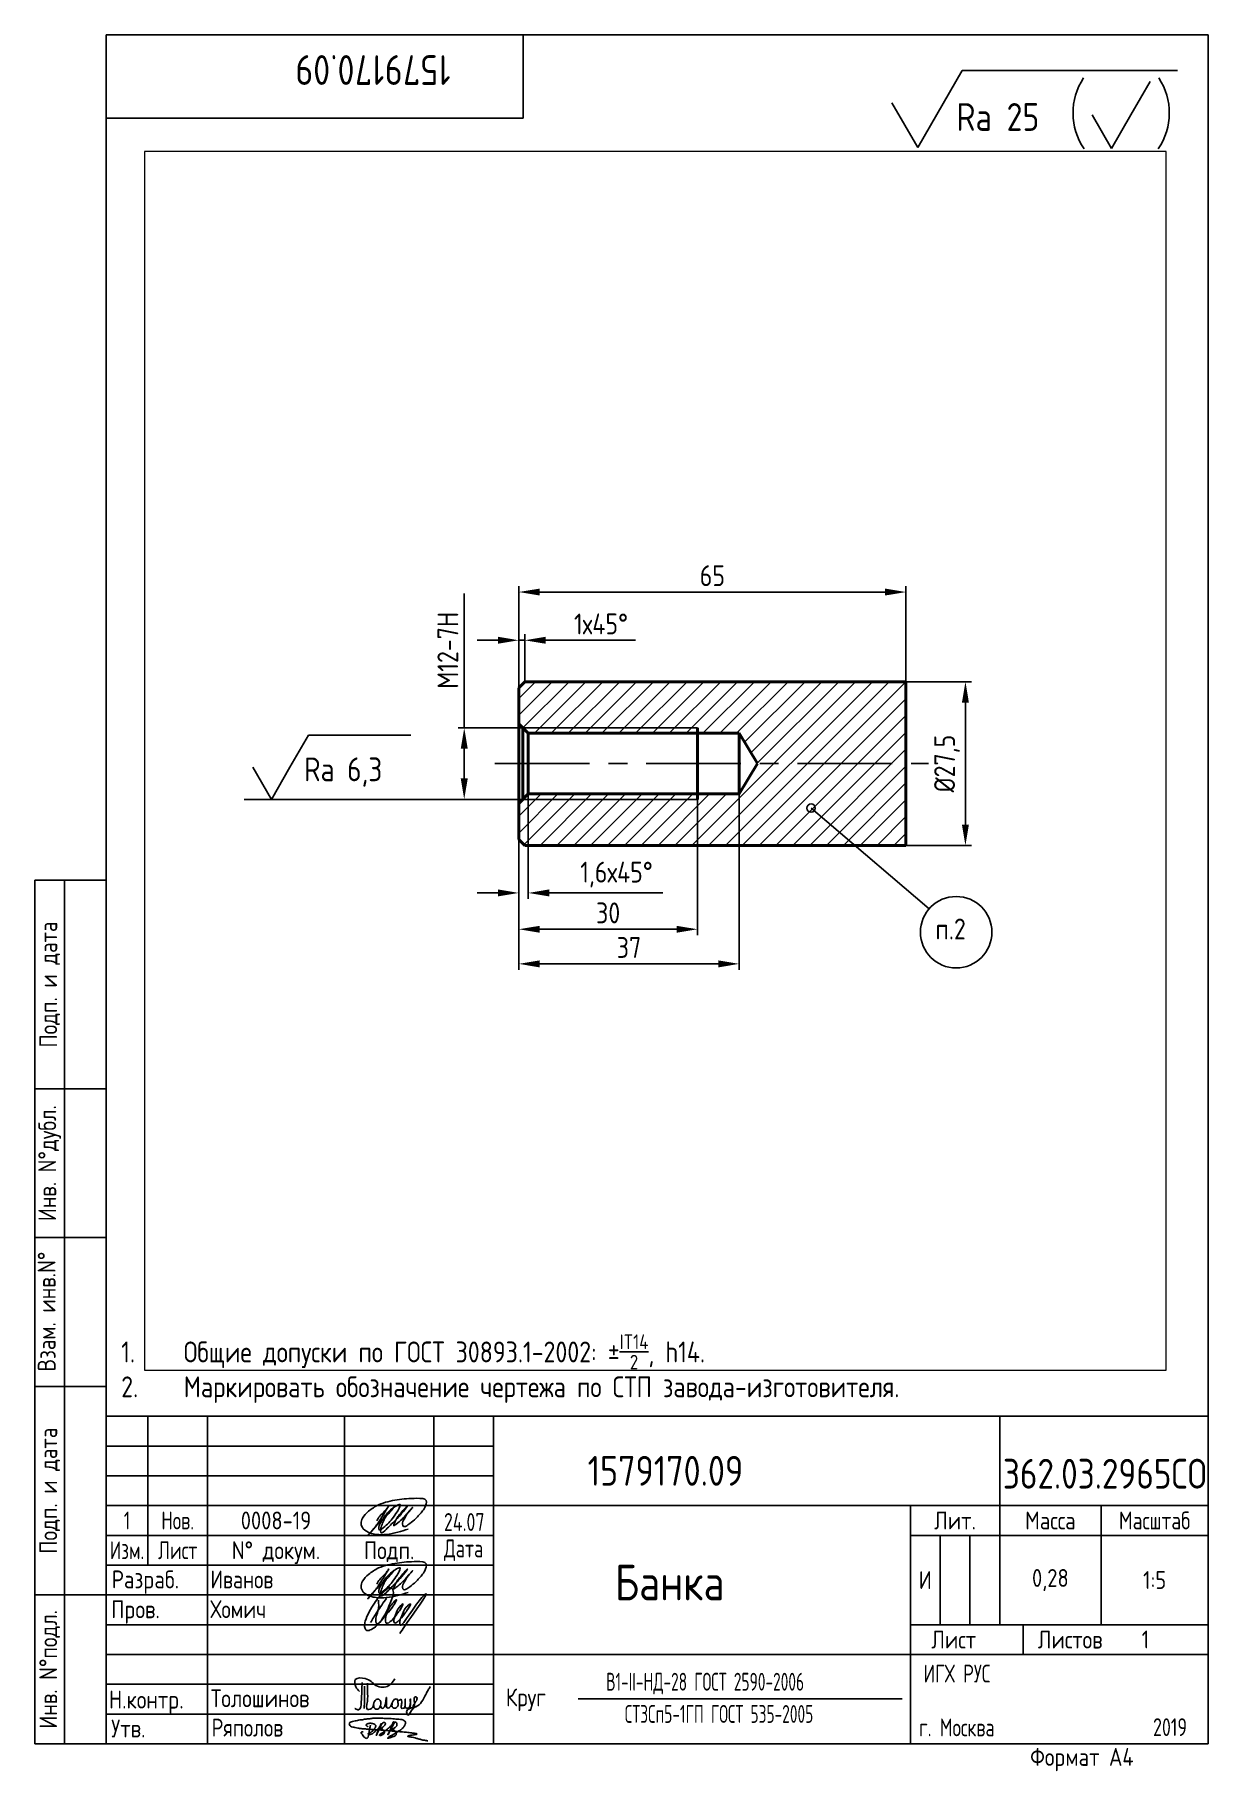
# Paper-space layout 'Лист1' of a CAD drawing. Header units: millimetres. Extents: x 7 to 204, y -1 to 291.
# The model-space entities are those that its viewports show. They can reach past a viewport. Long polylines and large blocks are cut down to what shows.
import ezdxf
from ezdxf.enums import TextEntityAlignment as Align

# ---------------------------------------------------------------- set-up
doc = ezdxf.new("R2010")
doc.units = ezdxf.units.MM
doc.linetypes.add('CENTER', pattern=[50.8, 31.75, -6.35, 6.35, -6.35])
for name, color, linetype in [('12_SURFACE_FINISH', 7, 'Continuous'), ('Bord', 1, 'Continuous'), ('Cen', 5, 'CENTER'), ('Cont', 6, 'Continuous'), ('Dim', 7, 'Continuous'), ('Text', 3, 'Continuous'), ('Textb', 6, 'Continuous'), ('Подписи', 10, 'Continuous')]:
    doc.layers.add(name, color=color, linetype=linetype)
for name, color, linetype, lineweight in [('AM_5', 3, 'Continuous', 25), ('Con', 6, 'Continuous', 40), ('Основные', 5, 'Continuous', 40)]:
    doc.layers.add(name, color=color, linetype=linetype, lineweight=lineweight)
doc.layers.add('AM_VIEWS', color=1, linetype='Continuous', lineweight=25, plot=False)
doc.styles.add('Style1', font='romans.shx', dxfattribs={"width": 0.8})
doc.dimstyles.new('DIMSTYLE_1$0', dxfattribs={"dimtxt": 3.5, "dimasz": 3.5, "dimexe": 1, "dimexo": 0, "dimgap": 1, "dimtad": 1, "dimdec": 1, "dimlfac": 5, "dimtxsty": 'Style1', "dimcen": 0.09, "dimadec": 1, "dimazin": 2, "dimtp": 0.8, "dimtm": 0.8, "dimtfac": 1, "dimtdec": 1, "dimtofl": 0, "dimtmove": 0, "dimatfit": 3, "dimfxl": 1, "dimtolj": 1, "dimarcsym": 0})

# ---------------------------------------------------------------- blocks, each defined once
blk = doc.blocks.new('A$C63F45750')
at = {"layer": 'Text'}
for points, knots in [([(3.17, 2.37), (3.12, 2.38), (3.04, 2.41), (2.94, 2.5), (2.85, 2.57), (2.79, 2.69), (2.87, 2.77), (2.99, 2.84), (3.16, 2.89), (3.36, 2.93), (3.6, 2.95), (3.82, 2.92), (4.05, 2.87), (4.25, 2.78), (4.45, 2.63), (4.46, 2.42), (4.38, 2.26), (4.28, 2.1), (4.17, 1.94), (4.03, 1.78), (3.89, 1.62), (3.75, 1.52), (3.63, 1.43), (3.49, 1.36), (3.35, 1.3), (3.24, 1.25), (3.16, 1.21), (3.12, 1.15), (3.19, 1.1), (3.27, 1.09), (3.4, 1.07), (3.55, 1.07), (3.72, 1.12), (3.92, 1.19), (4.1, 1.34), (4.26, 1.51), (4.44, 1.65), (4.59, 1.81), (4.74, 1.93), (4.84, 2.04), (4.93, 2.14), (5.07, 2.29), (5.19, 2.53), (5.28, 2.68), (5.35, 2.96), (5.23, 2.66), (5.2, 2.44), (5.04, 2.09), (4.95, 1.81), (4.86, 1.57), (4.75, 1.31), (4.67, 1.12), (4.46, 0.78), (4.62, 1.17), (4.71, 1.45), (4.88, 1.74), (5.01, 2), (5.08, 2.19), (5.19, 2.4), (5.32, 2.58), (5.4, 2.75), (5.52, 2.89), (5.65, 3.04), (5.85, 3.1), (6.02, 3.03), (6.08, 2.87), (6.03, 2.7), (5.9, 2.51), (5.7, 2.37), (5.55, 2.23), (5.4, 2.17), (5.31, 2.12), (5.12, 2.09), (5.35, 2.07), (5.48, 2), (5.64, 1.93), (5.75, 1.8), (5.85, 1.67), (5.89, 1.54), (5.89, 1.37), (5.8, 1.2), (5.63, 1.06), (5.41, 0.94), (5.23, 0.86), (5.02, 0.92), (5.13, 1.1), (5.28, 1.16), (5.44, 1.27), (5.61, 1.36), (5.74, 1.46), (5.86, 1.53), (5.95, 1.61), (6.05, 1.69), (6.15, 1.77), (6.28, 1.87), (6.46, 2.02), (6.65, 2.19), (6.83, 2.37), (6.98, 2.49), (7.11, 2.61), (7.2, 2.74), (7.32, 2.84), (7.42, 2.97), (7.48, 3.08), (7.48, 3.27), (7.34, 3.08), (7.28, 2.94), (7.18, 2.69), (7.1, 2.46), (7, 2.22), (6.93, 1.98), (6.83, 1.78), (6.73, 1.55), (6.67, 1.34), (6.6, 1.14), (6.56, 1.03), (6.39, 0.99), (6.62, 1.33), (6.75, 1.54), (6.93, 1.87), (7.05, 2.08), (7.18, 2.32), (7.33, 2.6), (7.47, 2.89), (7.6, 3.07), (7.79, 3.18), (7.95, 3.01), (8, 2.81), (7.99, 2.62), (7.94, 2.46), (7.83, 2.33), (7.69, 2.22), (7.53, 2.11), (7.37, 2.03), (7.21, 1.99), (7.11, 1.97), (6.89, 1.98), (7.07, 1.94), (7.15, 1.9), (7.27, 1.88), (7.39, 1.84), (7.52, 1.81), (7.62, 1.72), (7.7, 1.62), (7.78, 1.51), (7.83, 1.39), (7.87, 1.26), (7.88, 1.13), (7.86, 0.99), (7.75, 0.88), (7.6, 0.77), (7.4, 0.73), (7.19, 0.66), (6.97, 0.55), (6.71, 0.48), (6.57, 0.44), (6.42, 0.42), (6.52, 0.58), (6.61, 0.64), (6.81, 0.78), (7.06, 0.89), (7.33, 1.04), (7.55, 1.16), (7.7, 1.24), (7.84, 1.32), (7.99, 1.43), (8.21, 1.58), (8.48, 1.76), (8.74, 1.95), (8.97, 2.12), (9.1, 2.29), (9.23, 2.44), (9.3, 2.6), (9.37, 2.74), (9.42, 2.92), (9.45, 3.13), (9.21, 3.48), (8.67, 3.59), (8.09, 3.63), (7.57, 3.66), (7.06, 3.74), (6.57, 3.75), (6.09, 3.74), (5.67, 3.78), (5.28, 3.78), (4.96, 3.81), (4.65, 3.83), (4.31, 3.82), (3.97, 3.79), (3.61, 3.74), (3.22, 3.67), (2.86, 3.66), (2.53, 3.61), (2.18, 3.52), (1.78, 3.54), (1.38, 3.37), (0.96, 3.35), (0.58, 3.24), (0.25, 3.19), (0.03, 3.06), (-0.03, 2.83), (0.02, 2.6), (0.26, 2.38), (0.59, 2.33), (1, 2.2), (1.48, 2.15), (1.93, 2.05), (2.35, 2.02), (2.72, 2.01), (3.11, 1.94), (3.68, 1.94), (4.25, 1.83), (4.91, 1.87), (5.53, 1.76), (6.13, 1.72), (6.73, 1.71), (7.32, 1.62), (7.99, 1.55), (8.64, 1.54), (9.16, 1.46), (9.61, 1.42), (10.03, 1.4), (10.41, 1.32), (10.73, 1.29), (11.01, 1.24), (11.18, 1.23), (11.42, 1.14), (11.18, 1.06), (11.01, 1.03), (10.71, 0.98), (10.37, 0.92), (10.1, 0.91), (9.65, 0.75), (10.22, 0.67), (10.54, 0.59), (11.08, 0.47), (11.61, 0.35), (12.17, 0.15), (12.64, 0.08), (12.98, 0.03), (13.11, 0.01), (13.18, 0)], [0, 0, 0, 0, 0.153866, 0.270441, 0.388867, 0.510533, 0.592156, 0.71333, 0.90842, 1.11344, 1.349254, 1.61246, 1.782219, 2.047249, 2.291879, 2.451528, 2.651081, 2.806158, 3.017979, 3.227348, 3.462381, 3.633009, 3.75766, 3.920516, 4.080796, 4.214529, 4.291786, 4.349969, 4.397594, 4.50822, 4.594826, 4.799244, 4.954392, 5.128468, 5.437537, 5.632649, 5.842485, 6.094987, 6.293219, 6.410959, 6.551192, 6.687808, 7.022147, 7.294342, 7.425356, 7.52079, 7.946481, 8.313051, 8.59833, 8.833695, 9.090496, 9.427695, 9.601191, 9.883219, 10.093306, 10.673943, 10.798776, 10.974628, 11.287247, 11.486184, 11.648652, 11.848902, 12.027194, 12.25348, 12.40059, 12.537783, 12.716293, 12.91523, 13.208551, 13.438489, 13.549668, 13.67779, 13.77127, 13.930001, 14.029091, 14.272112, 14.434836, 14.547084, 14.739051, 14.830983, 15.061241, 15.268922, 15.500489, 15.788979, 15.879568, 16.024283, 16.221854, 16.418714, 16.593102, 16.783247, 16.91018, 17.018213, 17.135263, 17.278205, 17.430482, 17.620087, 17.979626, 18.191789, 18.388716, 18.565718, 18.714854, 18.857929, 19.039974, 19.171375, 19.283034, 19.400085, 19.618058, 19.882245, 20.150781, 20.377854, 20.649532, 20.89723, 21.042543, 21.40016, 21.557817, 21.667145, 21.752781, 21.926256, 22.412297, 22.813145, 22.961412, 23.171289, 23.607257, 23.940428, 24.110007, 24.291214, 24.48084, 24.697609, 24.904078, 25.034245, 25.218018, 25.407651, 25.573473, 25.787447, 25.930292, 26.051316, 26.18846, 26.285312, 26.406799, 26.52425, 26.630463, 26.793722, 26.898606, 27.029313, 27.171012, 27.314101, 27.419918, 27.580557, 27.709367, 27.829268, 28.024364, 28.266961, 28.41242, 28.705761, 28.989137, 29.187748, 29.233768, 29.332802, 29.529535, 29.667094, 30.039923, 30.332117, 30.61061, 30.769982, 30.856778, 31.109923, 31.313488, 31.656425, 32.066331, 32.296628, 32.49714, 32.710276, 32.891468, 33.014834, 33.177747, 33.444503, 33.618009, 34.409008, 34.914636, 35.419802, 35.95397, 36.458179, 36.88069, 37.388403, 37.738353, 38.034261, 38.353468, 38.693154, 39.037638, 39.391136, 39.787481, 40.203773, 40.488977, 40.784975, 41.26625, 41.668005, 42.070065, 42.499388, 42.869834, 43.079573, 43.213439, 43.554591, 43.717296, 44.153724, 44.506336, 45.019111, 45.587859, 45.90191, 46.270392, 46.703958, 47.093115, 47.952647, 48.44014, 49.079253, 49.808223, 50.268654, 50.851051, 51.604831, 52.298429, 52.776925, 53.1907, 53.661988, 54.042386, 54.348524, 54.616841, 54.853814, 54.983777, 55.126096, 55.333328, 55.613101, 56.008732, 56.315809, 56.59982, 56.87931, 57.399251, 57.889617, 58.432507, 59.066698, 59.660314, 59.862668, 60.07277, 60.07277, 60.07277, 60.07277]), ([(2.31, 1.53), (2.26, 1.52), (2.17, 1.51), (2.06, 1.48), (1.93, 1.38), (2.07, 1.25), (2.14, 1.11), (2.26, 0.93), (2.39, 0.72), (2.57, 0.54), (2.71, 0.44), (2.86, 0.4), (3.02, 0.43), (3.14, 0.54), (3.21, 0.79), (3.25, 1.07), (3.31, 1.4), (3.35, 1.67), (3.38, 1.92), (3.47, 2.19), (3.5, 2.43), (3.54, 2.59), (3.56, 2.64)], [0, 0, 0, 0, 0.15847, 0.269731, 0.363591, 0.555514, 0.688037, 0.848606, 1.204359, 1.433632, 1.58673, 1.729549, 1.880686, 2.057874, 2.19169, 2.63505, 2.928153, 3.184121, 3.441863, 3.696117, 4.025873, 4.178055, 4.178055, 4.178055, 4.178055])]:
    blk.add_open_spline(points, degree=3, knots=knots, dxfattribs=at)
blk = doc.blocks.new('A$C4F4A4F5D')
at = {"layer": 'Основные', "lineweight": 25}
for points, knots in [([(0.76, 2.84), (0.53, 3.07), (0.02, 3.58), (-0.25, 5.26), (1.65, 5.12), (2.72, 4.57), (3.71, 3.46), (5.71, 3.44), (6.39, 4.52), (6.67, 4.97)], [0, 0, 0, 0, 0.995549, 2.196439, 3.853213, 4.970011, 6.02292, 8.170898, 9.705386, 9.705386, 9.705386, 9.705386]), ([(1.19, 4.34), (1.17, 3.4), (1.13, 2.06), (0.98, -0.44), (0.2, -0.16), (0.03, -0.03), (0, 0)], [0, 0, 0, 0, 3.274293, 4.654149, 5.171803, 5.30168, 5.30168, 5.30168, 5.30168]), ([(1.58, 3.74), (1.58, 3.25), (1.58, 2.32), (1.61, 1.07), (1.55, 0.31), (1.53, 0)], [0, 0, 0, 0, 1.453969, 2.804084, 3.740223, 3.740223, 3.740223, 3.740223]), ([(2.1, 4.21), (2.1, 3.72), (2.08, 2.67), (2.22, 1.45), (1.71, -0.56), (3.23, 0.14), (3.06, 1.09), (3.85, 1.74), (4.43, 1.17), (4.31, 0.54), (4.11, -0.15), (3.33, -0.21), (3.11, 0.28), (3.13, 0.53), (3.14, 0.66)], [0, 0, 0, 0, 1.402041, 3.063923, 4.415037, 5.298701, 6.374637, 7.087927, 7.603499, 8.330482, 8.911132, 9.613125, 9.996533, 10.366919, 10.366919, 10.366919, 10.366919]), ([(7.18, 1.27), (7.27, 1.3), (7.44, 1.37), (7.78, 1.56), (7.87, 1.06), (7.83, 0.71), (7.66, -0.05), (8.07, 0.01), (8.43, 0.12), (8.39, 0.68), (8.46, 1.9), (8.39, 0.94), (8.43, 0.6), (8.37, 0.05), (8.74, 0.07), (9.11, -0.03), (9.26, 0.49), (9.33, 0.95), (9.27, 1.34), (9.32, 1.77), (9.28, 0.91), (9.34, 0.6), (9.2, 0.14), (9.65, -0.01), (9.83, 0.61), (10.14, 1.03), (10.6, 1.72), (9.95, 2.11), (9.91, 1.23), (10.07, 0.69), (9.92, 0), (9.35, -0.37), (8.95, -1.56), (8.34, 0.07), (10.28, -0.02), (11.26, 1.1), (11.82, 2.15), (12.24, 3.04), (12.52, 3.46), (12.65, 3.65)], [0, 0, 0, 0, 0.305783, 0.619019, 0.796582, 1.5526, 2.082394, 2.34716, 2.5822, 3.136594, 4.040413, 4.363654, 5.267311, 5.441668, 5.78494, 6.114287, 6.466434, 7.104395, 7.620812, 7.679251, 8.272982, 8.692439, 9.1059, 9.338721, 9.784511, 10.568279, 11.297869, 11.566962, 12.285888, 12.851793, 13.545205, 14.102749, 15.055561, 15.671649, 17.422398, 18.699613, 20.16544, 20.963871, 21.66672, 21.66672, 21.66672, 21.66672]), ([(4.28, 0.44), (4.31, 0.37), (4.37, 0.25), (4.41, 0.06), (4.62, -0.05), (5, 0.18), (5.14, 0.84), (5.2, 1.3), (5.31, 2.06), (5.31, 1.17), (5.3, 0.78), (5.2, 0.26), (5.58, -0.01), (5.91, 0.16), (6.08, 0.5), (6.26, 0.9), (6.43, 1.31), (6.72, 1.59), (7.17, 1.58), (7.18, 1.05), (7.31, 0.57), (6.99, 0.02), (6.34, -0.02), (6.17, 0.51), (6.24, 0.79), (6.27, 0.92)], [0, 0, 0, 0, 0.247339, 0.413433, 0.559308, 0.874045, 1.558567, 2.392422, 2.645523, 3.22433, 3.719885, 4.231527, 4.573657, 4.879974, 5.190145, 5.704595, 6.19318, 6.529505, 6.863422, 7.269696, 7.83948, 8.395909, 8.926487, 9.378613, 9.791445, 9.791445, 9.791445, 9.791445])]:
    blk.add_open_spline(points, degree=3, knots=knots, dxfattribs=at)
blk = doc.blocks.new('SYM_68_BL11', base_point=(382.01, 276.36))
at = {"layer": '12_SURFACE_FINISH', "color": 2, "linetype": 'Continuous'}
for p, q in [((361.75, 271.02), (369.18, 283.91)), ((369.18, 283.91), (405.36, 283.91)), ((397.52, 276.47), (400.77, 282.09)), ((357.42, 278.52), (361.75, 271.02)), ((391.02, 276.47), (394.27, 270.84)), ((394.27, 270.84), (397.52, 276.47))]:
    blk.add_line(p, q, dxfattribs=at)
for centre, start, end in [((398.55, 276.79), 146.7128, 214.1116), ((393.23, 276.79), 325.8884, 33.2872)]:
    blk.add_arc(centre, 10.74, start, end, dxfattribs=at)
at = {"layer": '12_SURFACE_FINISH', "color": 2, "linetype": 'Continuous', "style": 'Style1', "width": 0.8}
blk.add_text('Ra 25', height=4.667, dxfattribs=at).set_placement((368.23, 273.79))
blk = doc.blocks.new('*D5')
at = {"layer": 'AM_5', "color": 0, "lineweight": -2, "transparency": 16777216}
for p, q in [((129.24, 126.93), (129.24, 149.49)), ((141.24, 126.93), (128.24, 126.93)), ((129.24, 118.43), (129.24, 123.43)), ((139.1, 114.93), (128.24, 114.93))]:
    blk.add_line(p, q, dxfattribs=at)
at = {"layer": 'AM_5', "color": 0, "transparency": 16777216}
for points in [[(128.66, 123.43), (129.83, 123.43), (129.24, 126.93)], [(128.66, 118.43), (129.83, 118.43), (129.24, 114.93)]]:
    blk.add_solid(points, dxfattribs=at)
at = {"layer": 'Defpoints', "color": 0, "transparency": 16777216}
for p in [(129.24, 126.93), (141.24, 126.93), (139.1, 114.93)]:
    blk.add_point(p, dxfattribs=at)
at = {"layer": 'AM_5', "color": 0, "transparency": 16777216, "insert": (126.49, 139.96), "char_height": 3.5, "attachment_point": 5, "rotation": 90, "style": 'Style1'}
blk.add_mtext('\\A1;М12-7Н', dxfattribs=at)
blk = doc.blocks.new('*D6')
at = {"layer": 'AM_5', "color": 0, "lineweight": -2, "transparency": 16777216}
for p, q in [((138.4, 114.23), (138.4, 92.11)), ((168.4, 115.83), (168.4, 92.11)), ((141.9, 93.11), (164.9, 93.11))]:
    blk.add_line(p, q, dxfattribs=at)
at = {"layer": 'AM_5', "color": 0, "transparency": 16777216}
for points in [[(141.9, 93.69), (141.9, 92.53), (138.4, 93.11)], [(164.9, 93.69), (164.9, 92.53), (168.4, 93.11)]]:
    blk.add_solid(points, dxfattribs=at)
at = {"layer": 'Defpoints', "color": 0, "transparency": 16777216}
for p in [(138.4, 114.23), (168.4, 115.83), (168.4, 93.11)]:
    blk.add_point(p, dxfattribs=at)
at = {"layer": 'AM_5', "color": 0, "transparency": 16777216, "insert": (153.4, 95.86), "char_height": 3.5, "attachment_point": 5, "style": 'Style1'}
blk.add_mtext('\\A1;30', dxfattribs=at)
blk = doc.blocks.new('*D7')
at = {"layer": 'AM_5', "color": 0, "lineweight": -2, "transparency": 16777216}
for p, q in [((138.4, 114.23), (138.4, 86.3)), ((175.4, 115.83), (175.4, 86.3)), ((141.9, 87.3), (171.9, 87.3))]:
    blk.add_line(p, q, dxfattribs=at)
at = {"layer": 'AM_5', "color": 0, "transparency": 16777216}
for points in [[(141.9, 87.88), (141.9, 86.71), (138.4, 87.3)], [(171.9, 87.88), (171.9, 86.71), (175.4, 87.3)]]:
    blk.add_solid(points, dxfattribs=at)
at = {"layer": 'Defpoints', "color": 0, "transparency": 16777216}
for p in [(138.4, 114.23), (175.4, 115.83), (175.4, 87.3)]:
    blk.add_point(p, dxfattribs=at)
at = {"layer": 'AM_5', "color": 0, "transparency": 16777216, "insert": (156.9, 90.05), "char_height": 3.5, "attachment_point": 5, "style": 'Style1'}
blk.add_mtext('\\A1;37', dxfattribs=at)
blk = doc.blocks.new('*D8')
at = {"layer": 'AM_5', "color": 0, "lineweight": -2, "transparency": 16777216}
for p, q in [((138.4, 108.18), (138.4, 150.74)), ((141.9, 149.74), (199.9, 149.74)), ((203.4, 108.18), (203.4, 150.74))]:
    blk.add_line(p, q, dxfattribs=at)
at = {"layer": 'AM_5', "color": 0, "transparency": 16777216}
for points in [[(141.9, 150.32), (141.9, 149.16), (138.4, 149.74)], [(199.9, 150.32), (199.9, 149.16), (203.4, 149.74)]]:
    blk.add_solid(points, dxfattribs=at)
at = {"layer": 'Defpoints', "color": 0, "transparency": 16777216}
for p in [(203.4, 149.74), (138.4, 108.18), (203.4, 108.18)]:
    blk.add_point(p, dxfattribs=at)
at = {"layer": 'AM_5', "color": 0, "transparency": 16777216, "insert": (170.9, 152.49), "char_height": 3.5, "attachment_point": 5, "style": 'Style1'}
blk.add_mtext('\\A1;65', dxfattribs=at)
blk = doc.blocks.new('*D9')
at = {"layer": 'AM_5', "color": 0, "lineweight": -2, "transparency": 16777216}
for p, q in [((201.38, 134.68), (214.38, 134.68)), ((213.38, 110.68), (213.38, 131.18)), ((201.38, 107.18), (214.38, 107.18))]:
    blk.add_line(p, q, dxfattribs=at)
at = {"layer": 'AM_5', "color": 0, "transparency": 16777216}
for points in [[(212.79, 131.18), (213.96, 131.18), (213.38, 134.68)], [(212.79, 110.68), (213.96, 110.68), (213.38, 107.18)]]:
    blk.add_solid(points, dxfattribs=at)
at = {"layer": 'Defpoints', "color": 0, "transparency": 16777216}
for p in [(201.38, 134.68), (213.38, 134.68), (201.38, 107.18)]:
    blk.add_point(p, dxfattribs=at)
at = {"layer": 'AM_5', "color": 0, "transparency": 16777216, "insert": (210.29, 120.93), "char_height": 3.5, "attachment_point": 5, "rotation": 90, "style": 'Style1'}
blk.add_mtext('\\A1;%%C27,5', dxfattribs=at)
blk = doc.blocks.new('*D10')
at = {"layer": 'AM_5', "color": 0, "lineweight": -2, "transparency": 16777216}
for p, q in [((134.9, 141.64), (131.4, 141.64)), ((138.4, 126.5), (138.4, 142.64)), ((138.4, 141.64), (139.4, 141.64)), ((139.4, 134.68), (139.4, 142.64)), ((142.9, 141.64), (158, 141.64))]:
    blk.add_line(p, q, dxfattribs=at)
at = {"layer": 'AM_5', "color": 0, "transparency": 16777216}
for points in [[(134.9, 142.23), (134.9, 141.06), (138.4, 141.64)], [(142.9, 142.23), (142.9, 141.06), (139.4, 141.64)]]:
    blk.add_solid(points, dxfattribs=at)
at = {"layer": 'Defpoints', "color": 0, "transparency": 16777216}
for p in [(139.4, 141.64), (139.4, 134.68), (138.4, 126.5)]:
    blk.add_point(p, dxfattribs=at)
at = {"layer": 'AM_5', "color": 0, "transparency": 16777216, "insert": (152.2, 144.39), "char_height": 3.5, "attachment_point": 5, "style": 'Style1'}
blk.add_mtext('\\A1;1х45%%D', dxfattribs=at)
blk = doc.blocks.new('*D11')
at = {"layer": 'AM_5', "color": 0, "lineweight": -2, "transparency": 16777216}
for p, q in [((138.4, 114.23), (138.4, 98.21)), ((140, 115.83), (140, 98.21)), ((134.9, 99.21), (131.4, 99.21)), ((143.5, 99.21), (162.6, 99.21))]:
    blk.add_line(p, q, dxfattribs=at)
at = {"layer": 'AM_5', "color": 0, "transparency": 16777216}
for points in [[(134.9, 99.8), (134.9, 98.63), (138.4, 99.21)], [(143.5, 99.8), (143.5, 98.63), (140, 99.21)]]:
    blk.add_solid(points, dxfattribs=at)
at = {"layer": 'Defpoints', "color": 0, "transparency": 16777216}
for p in [(138.4, 114.23), (140, 115.83), (140, 99.21)]:
    blk.add_point(p, dxfattribs=at)
at = {"layer": 'AM_5', "color": 0, "transparency": 16777216, "insert": (154.8, 102.3), "char_height": 3.5, "attachment_point": 5, "style": 'Style1'}
blk.add_mtext('\\A1;1,6х45%%D', dxfattribs=at)
blk = doc.blocks.new('_DOTBLANK')
at = {"color": 0, "linetype": 'ByBlock'}
blk.add_line((-1, 0), (0, 0), dxfattribs=at)
blk.add_circle((0, 0), 0.2, dxfattribs=at)

msp = doc.modelspace()

# ---------------------------------------------------------------- linework, layer by layer
at = {"color": 7, "linetype": 'Continuous'}
msp.add_circle((211.82264, 92.61535), 6, dxfattribs=at)
at = {"layer": '12_SURFACE_FINISH', "color": 2, "linetype": 'Continuous'}
for p, q in [((99.9732, 120.30683), (103.0899, 125.7051)), ((113.0899, 125.7051), (103.0899, 125.7051)), ((113.0899, 125.7051), (120.25421, 125.7051)), ((93.76176, 120.30683), (96.86748, 114.92756)), ((96.86748, 114.92756), (99.9732, 120.30683))]:
    msp.add_line(p, q, dxfattribs=at)
at = {"layer": 'Bord', "linetype": 'Continuous'}
for p, q in [((138.39746, 131.8802), (141.19482, 134.67756)), ((138.39746, 129.05177), (144.02325, 134.67756)), ((139.09957, 126.92545), (146.85168, 134.67756)), ((141.03011, 126.02756), (149.68011, 134.67756)), ((143.85853, 126.02756), (152.50853, 134.67756)), ((146.68696, 126.02756), (155.33696, 134.67756)), ((149.51539, 126.02756), (158.16539, 134.67756)), ((152.34381, 126.02756), (160.99381, 134.67756)), ((155.17224, 126.02756), (163.82224, 134.67756)), ((158.00067, 126.02756), (166.65067, 134.67756)), ((160.8291, 126.02756), (169.4791, 134.67756)), ((163.65752, 126.02756), (172.30752, 134.67756)), ((166.48595, 126.02756), (175.13595, 134.67756)), ((167.43494, 107.17756), (194.93494, 134.67756)), ((169.31438, 126.02756), (177.96438, 134.67756)), ((170.26337, 107.17756), (197.76337, 134.67756)), ((172.1428, 126.02756), (180.7928, 134.67756)), ((173.09179, 107.17756), (200.59179, 134.67756)), ((174.97123, 126.02756), (183.62123, 134.67756)), ((175.92022, 107.17756), (203.39746, 134.6548)), ((176.29909, 124.527), (186.44966, 134.67756)), ((177.3607, 122.76018), (189.27809, 134.67756)), ((178.42231, 120.99336), (192.10651, 134.67756)), ((178.74865, 107.17756), (203.39746, 131.82637)), ((181.57707, 107.17756), (203.39746, 128.99795)), ((168.39746, 126.92756), (139.09746, 126.92756)), ((184.4055, 107.17756), (203.39746, 126.16952)), ((187.23393, 107.17756), (203.39746, 123.34109)), ((190.06236, 107.17756), (203.39746, 120.51267)), ((192.89078, 107.17756), (203.39746, 117.68424)), ((138.39746, 112.08121), (142.14381, 115.82756)), ((138.39746, 109.25278), (144.97224, 115.82756)), ((168.39746, 114.92756), (139.09746, 114.92756)), ((139.27406, 107.30096), (147.80067, 115.82756)), ((141.9791, 107.17756), (150.6291, 115.82756)), ((144.80752, 107.17756), (153.45752, 115.82756)), ((147.63595, 107.17756), (156.28595, 115.82756)), ((150.46438, 107.17756), (159.11438, 115.82756)), ((153.2928, 107.17756), (161.9428, 115.82756)), ((156.12123, 107.17756), (164.77123, 115.82756)), ((158.94966, 107.17756), (167.59966, 115.82756)), ((161.77809, 107.17756), (170.42809, 115.82756)), ((164.60651, 107.17756), (173.25651, 115.82756)), ((195.71921, 107.17756), (203.39746, 114.85581)), ((198.54764, 107.17756), (203.39746, 112.02738)), ((201.37606, 107.17756), (203.39746, 109.19896))]:
    msp.add_line(p, q, dxfattribs=at)
at = {"layer": 'Cen', "linetype": 'CENTER', "ltscale": 0.5}
msp.add_line((134.39746, 120.92756), (207.17962, 120.92756), dxfattribs=at)
at = {"layer": 'Con', "linetype": 'Continuous'}
for p, q in [((138.39746, 133.67756), (139.39746, 134.67756)), ((203.39746, 134.67756), (139.39746, 134.67756)), ((203.39746, 107.17756), (203.39746, 134.67756)), ((138.39746, 108.17756), (138.39746, 133.67756)), ((139.99746, 126.02756), (138.39746, 127.62756)), ((139.09746, 126.92756), (139.09746, 114.92756)), ((139.99746, 126.02756), (139.99746, 115.82756)), ((175.39746, 126.02756), (139.99746, 126.02756)), ((168.39746, 114.92756), (168.39746, 126.92756)), ((175.39746, 126.02756), (175.39746, 115.82756)), ((178.46185, 120.92756), (175.39746, 126.02756)), ((178.46185, 120.92756), (175.39746, 115.82756)), ((139.99746, 115.82756), (138.39746, 114.22756)), ((175.39746, 115.82756), (139.99746, 115.82756)), ((138.39746, 108.17756), (139.39746, 107.17756)), ((203.39746, 107.17756), (139.39746, 107.17756))]:
    msp.add_line(p, q, dxfattribs=at)
at = {"layer": 'Dim', "linetype": 'Continuous'}
msp.add_lwpolyline([(190.12351, 111.18023), (207.26353, 96.51594)], dxfattribs=at)
at = {"layer": 'Text'}
msp.add_line((129.24381, 114.92756), (92.27124, 114.92756), dxfattribs=at)

# ---------------------------------------------------------------- block references
at = {"layer": 'Dim', "linetype": 'Continuous', "xscale": 3.500000000000001, "yscale": 3.500000000000001, "zscale": 3.500000000000001, "rotation": 139.45107682002484}
msp.add_blockref('_DOTBLANK', (187.46403, 113.45557), dxfattribs=at)

# ---------------------------------------------------------------- texts
at = {"color": 2, "linetype": 'Continuous', "style": 'Style1', "width": 0.8}
msp.add_text('п.2', height=3.5, dxfattribs=at).set_placement((208.33284, 91.40925))
at = {"layer": '12_SURFACE_FINISH', "color": 2, "linetype": 'Continuous', "style": 'Style1', "width": 0.8}
msp.add_text('Ra 6,3', height=4, dxfattribs=at).set_placement((102.36349, 117.96723))

# ---------------------------------------------------------------- dimensions: what is measured, and where the dimension line sits
at = {"layer": 'AM_5'}
for base, p1, p2, picture, middle in [((203.39746, 149.74052), (138.39746, 108.17756), (203.39746, 108.17756), '*D8', (170.89746, 152.49052)), ((168.39746, 93.10843), (138.39746, 114.22756), (168.39746, 115.82756), '*D6', (153.39746, 95.85843)), ((175.39746, 87.29735), (138.39746, 114.22756), (175.39746, 115.82756), '*D7', (156.89746, 90.04735))]:
    dim = msp.add_linear_dim(base=base, p1=p1, p2=p2, dimstyle='DIMSTYLE_1$0', override={"dimdec": 4, "dimlfac": 1, "dimtofl": 1}, dxfattribs=at)
    dim.commit()
    dim.dimension.update_dxf_attribs({"geometry": picture, "text_midpoint": middle})
for base, p1, p2, text, picture, middle in [((129.24381, 126.92756), (139.09746, 114.92756), (141.24381, 126.92756), 'М<>-7Н', '*D5', (126.49381, 139.9609)), ((213.37606, 134.67756), (201.37606, 107.17756), (201.37606, 134.67756), '%%C<>', '*D9', (210.29273, 120.92756))]:
    dim = msp.add_linear_dim(base=base, p1=p1, p2=p2, angle=90, text=text, dimstyle='DIMSTYLE_1$0', override={"dimdec": 4, "dimlfac": 1, "dimpost": '', "dimtofl": 1}, dxfattribs=at)
    dim.commit()
    dim.dimension.update_dxf_attribs({"geometry": picture, "text_midpoint": middle})
for base, p1, p2, override, picture, middle in [((139.39746, 141.64297), (138.39746, 126.49768), (139.39746, 134.67756), {"dimdec": 4, "dimlfac": 1, "dimpost": '', "dimtofl": 1}, '*D10', (152.19746, 144.39297)), ((139.99746, 99.213), (138.39746, 114.22756), (139.99746, 115.82756), {"dimdec": 4, "dimlfac": 1}, '*D11', (154.79746, 102.29633))]:
    dim = msp.add_linear_dim(base=base, p1=p1, p2=p2, text='<>х45%%D', dimstyle='DIMSTYLE_1$0', override=override, dxfattribs=at)
    dim.commit()
    dim.dimension.update_dxf_attribs({"geometry": picture, "text_midpoint": middle})

psp = doc.layouts.new('Лист1')

# ---------------------------------------------------------------- linework, layer by layer
at = {"layer": 'Bord'}
for p, q in [((19.44, 53.52), (84.44, 53.52)), ((19.44, 48.52), (84.44, 48.52)), ((19.44, 43.52), (84.44, 43.52)), ((159.44, 38.52), (159.44, 23.52)), ((164.44, 38.52), (164.44, 23.52)), ((19.44, 28.52), (84.44, 28.52)), ((19.44, 23.52), (84.44, 23.52)), ((19.44, 18.52), (84.44, 18.52)), ((19.44, 13.52), (84.44, 13.52)), ((19.44, 8.52), (84.44, 8.52))]:
    psp.add_line(p, q, dxfattribs=at)
at = {"layer": 'Cont'}
for p, q in [((204.44, 290.52), (19.44, 290.52)), ((19.44, 290.52), (19.44, 3.52)), ((89.44, 276.52), (89.44, 290.52)), ((204.44, 290.52), (204.44, 3.52)), ((204.44, 290.52), (204.44, 3.52)), ((19.44, 276.52), (89.44, 276.52)), ((7.44, 3.52), (7.44, 148.52)), ((7.44, 148.52), (19.44, 148.52)), ((12.44, 3.52), (12.44, 148.52)), ((7.44, 113.52), (19.44, 113.52)), ((19.44, 88.52), (7.44, 88.52)), ((19.44, 63.52), (7.44, 63.52)), ((19.44, 58.52), (204.44, 58.52)), ((204.44, 58.52), (19.44, 58.52)), ((26.44, 58.52), (26.44, 33.52)), ((36.44, 58.52), (36.44, 3.52)), ((59.44, 3.52), (59.44, 58.52)), ((74.44, 58.52), (74.44, 3.52)), ((84.44, 3.52), (84.44, 58.52)), ((169.44, 58.52), (169.44, 23.52)), ((84.44, 43.52), (204.44, 43.52)), ((154.44, 3.52), (154.44, 43.52)), ((186.44, 23.52), (186.44, 43.52)), ((19.44, 38.52), (84.44, 38.52)), ((204.44, 38.52), (154.44, 38.52)), ((84.44, 33.52), (19.44, 33.52)), ((19.44, 28.52), (7.44, 28.52)), ((154.44, 23.52), (204.44, 23.52)), ((173.37, 23.52), (173.37, 18.52)), ((204.44, 18.52), (84.44, 18.52)), ((19.44, 3.52), (7.44, 3.52)), ((204.44, 3.52), (19.44, 3.52))]:
    psp.add_line(p, q, dxfattribs=at)
at = {"layer": 'Text'}
psp.add_line((98.66, 11.04), (153.06, 11.04), dxfattribs=at)
at = {"layer": 'Подписи'}
for points, knots in [([(67.73, 43.32), (67.24, 42.87), (66.38, 42.09), (65.58, 40.8), (65.09, 39.95), (65.32, 39.31), (66.02, 39.84), (66.62, 40.32), (67.53, 41.34), (68.2, 42.4), (68.66, 43.04), (68.87, 43.82), (68.14, 43.52), (67.58, 43.09), (66.96, 42.26), (66.28, 41.58), (65.92, 40.77), (65.59, 39.98), (65.49, 39.43), (65.53, 38.82), (66.26, 39.31), (66.94, 40.04), (68.24, 41.3), (69.13, 42.24), (70.51, 44.13), (68.5, 41.83), (68.13, 41.34), (67.58, 39.99), (68.95, 41.02), (69.31, 41.43), (71.39, 43.76), (69.95, 42.21), (69.57, 41.4), (69.06, 40.59), (69.37, 39.8), (70.38, 40.44), (71.26, 41.17), (72.29, 42.22), (72.96, 43.23), (73.55, 44.73), (70.71, 44.77), (68.43, 44.56), (65.45, 43.96), (63.57, 42.72), (62.47, 41.65), (62.1, 40.5), (62.58, 39.43), (63.64, 38.92), (64.96, 38.61), (66.55, 38.63), (68.35, 38.99), (69.55, 39.38), (70.13, 39.57)], [0, 0, 0, 0, 1.9755, 3.453266, 4.599682, 4.791473, 5.145238, 6.497385, 7.664272, 9.094306, 10.114998, 10.459762, 10.811562, 11.792042, 12.959743, 13.767676, 14.660412, 15.605031, 16.245448, 16.572031, 16.925795, 18.146901, 20.185044, 21.789331, 22.951009, 24.626743, 26.592474, 27.035558, 27.450584, 30.017364, 31.457812, 32.594833, 33.885024, 34.80449, 35.192074, 35.984441, 37.373068, 39.207782, 40.066553, 41.248724, 42.851981, 46.196805, 49.405498, 51.42283, 52.958607, 53.90671, 54.859511, 56.175895, 57.248919, 58.950609, 60.891135, 62.727304, 62.727304, 62.727304, 62.727304]), ([(64.85, 40.94), (65.01, 41.23), (65.37, 41.89), (66.17, 42.43), (67.44, 44.38), (65.23, 40.78), (64.59, 39.92), (62.78, 37.8), (64.93, 40.43), (65.83, 41.16), (66.34, 41.58)], [0, 0, 0, 0, 0.949687, 2.182955, 3.211934, 5.843898, 8.089363, 9.295303, 11.182264, 13.603818, 13.603818, 13.603818, 13.603818]), ([(67.73, 32.7), (67.24, 32.25), (66.38, 31.47), (65.58, 30.19), (65.09, 29.33), (65.32, 28.69), (66.02, 29.22), (66.62, 29.7), (67.53, 30.72), (68.2, 31.78), (68.66, 32.42), (68.87, 33.2), (68.14, 32.9), (67.58, 32.47), (66.96, 31.64), (66.28, 30.96), (65.92, 30.15), (65.59, 29.36), (65.49, 28.81), (65.53, 28.2), (66.26, 28.69), (66.94, 29.42), (68.24, 30.68), (69.13, 31.62), (70.51, 33.52), (68.5, 31.21), (68.13, 30.72), (67.58, 29.37), (68.95, 30.4), (69.31, 30.82), (71.39, 33.14), (69.95, 31.59), (69.57, 30.78), (69.06, 29.97), (69.37, 29.18), (70.38, 29.82), (71.26, 30.55), (72.29, 31.6), (72.96, 32.61), (73.55, 34.11), (70.71, 34.15), (68.43, 33.94), (65.45, 33.35), (63.57, 32.1), (62.47, 31.04), (62.1, 29.88), (62.58, 28.81), (63.64, 28.3), (64.96, 27.99), (66.55, 28.01), (68.35, 28.37), (69.55, 28.76), (70.13, 28.95)], [0, 0, 0, 0, 1.9755, 3.453266, 4.599682, 4.791473, 5.145238, 6.497385, 7.664272, 9.094306, 10.114998, 10.459762, 10.811562, 11.792042, 12.959743, 13.767676, 14.660412, 15.605031, 16.245448, 16.572031, 16.925795, 18.146901, 20.185044, 21.789331, 22.951009, 24.626743, 26.592474, 27.035558, 27.450584, 30.017364, 31.457812, 32.594833, 33.885024, 34.80449, 35.192074, 35.984441, 37.373068, 39.207782, 40.066553, 41.248724, 42.851981, 46.196805, 49.405498, 51.42283, 52.958607, 53.90671, 54.859511, 56.175895, 57.248919, 58.950609, 60.891135, 62.727304, 62.727304, 62.727304, 62.727304]), ([(64.85, 30.33), (65.01, 30.61), (65.37, 31.27), (66.17, 31.82), (67.44, 33.76), (65.23, 30.16), (64.59, 29.3), (62.78, 27.18), (64.93, 29.81), (65.83, 30.54), (66.34, 30.96)], [0, 0, 0, 0, 0.949687, 2.182955, 3.211934, 5.843898, 8.089363, 9.295303, 11.182264, 13.603818, 13.603818, 13.603818, 13.603818]), ([(65.15, 27.64), (65.19, 27.05), (65.28, 25.8), (64.53, 24.72), (64.86, 23.44), (66.17, 24.8), (66.61, 26.02), (67.42, 27.83), (67.88, 28.99), (67.13, 29.99), (65.66, 28.75), (64.35, 27.12), (63.08, 24.91), (62.74, 23.32), (63.13, 22.16), (64.74, 23.12), (65.85, 24.51), (67.07, 25.89), (67.83, 26.95), (68.47, 28.17), (67.46, 27.03), (66.79, 26.17), (66.27, 25.17), (66.32, 23.42), (67.68, 24.38), (68.14, 25.25), (68.83, 25.98), (69.64, 27.56), (68.14, 25.98), (68.01, 25.06), (67.64, 24.26), (67.89, 23.63), (68.77, 24.37), (69.34, 25.04), (69.9, 25.9), (70.9, 27.35), (69.8, 26.54), (69.37, 25.83), (68.97, 24.83), (68.68, 24.1), (68.8, 23.05), (70.52, 25.51), (71.3, 26.58), (72.38, 28.11), (74.05, 29.58), (70.31, 24.44), (69.21, 22.77), (68.75, 22.06)], [0, 0, 0, 0, 1.694377, 3.611891, 4.07736, 4.60447, 7.711907, 8.884558, 10.553021, 11.020313, 12.085944, 14.869427, 18.302412, 19.195025, 19.797312, 21.447957, 22.845763, 25.833596, 26.383869, 27.255355, 28.272531, 28.907972, 30.992725, 31.763238, 32.806058, 34.265897, 35.053159, 36.16987, 37.377204, 38.774687, 39.574428, 39.857371, 40.446901, 41.989311, 42.846158, 44.082314, 44.70121, 45.674294, 46.914256, 47.749726, 48.21214, 49.32338, 53.084538, 54.488933, 54.79415, 59.273817, 62.52012, 62.52012, 62.52012, 62.52012]), ([(66.5, 27.97), (65.96, 27.2), (65.02, 25.86), (64.18, 24.47), (63.81, 23.86)], [0, 0, 0, 0, 2.789819, 4.905952, 4.905952, 4.905952, 4.905952])]:
    psp.add_open_spline(points, degree=3, knots=knots, dxfattribs=at)

# ---------------------------------------------------------------- block references
at = {"layer": '12_SURFACE_FINISH', "color": 2, "linetype": 'Continuous'}
psp.add_blockref('SYM_68_BL11', (175.94, 276.95), dxfattribs=at)
at = {"layer": 'Cont'}
psp.add_blockref('A$C63F45750', (60.25, 4.02), dxfattribs=at)
at = {"layer": 'Подписи'}
psp.add_blockref('A$C4F4A4F5D', (61.2, 9.47), dxfattribs=at)

# ---------------------------------------------------------------- texts
at = {"insert": (18.46, 72.26), "char_height": 3.5, "attachment_point": 1, "style": 'Style1'}
psp.add_mtext_dynamic_manual_height_columns('\\A1;\\pxi-3,l4,t4;1.\tОбщие допуски по ГОСТ 30893.1-2002: %%P{\\H0.7x;\\SIT14/2;\\H1.42857x;, h14}.\\P2.\tМаркировать обозначение чертежа по СТП завода-изготовителя.', width=190.0946, gutter_width=25, heights=[0], dxfattribs=at)
at = {"layer": 'Text', "style": 'Style1', "width": 0.8}
for s, p in [('Подп. и дата', (9.94, 131.02)), ('Инв. N%%dдубл.', (9.94, 101.02)), ('Взам. инв.N%%d ', (9.44, 76.9)), ('Подп. и дата', (9.94, 46.02)), ('Инв. N%%dподл.', (9.94, 16.02))]:
    psp.add_text(s, height=3, rotation=90, dxfattribs=at).set_placement(p, align=Align.MIDDLE)
at = {"layer": 'Text', "style": 'Style1'}
for s, height, width, p in [('1579170.09', 5, 0.8, (100.26, 46.86)), ('Разpаб.', 3, 0.8, (20.36, 29.62)), ('Иванов', 3, 0.77, (36.93, 29.62)), ('Банка', 6, 0.8, (104.81, 27.61)), ('Пpов.', 3, 0.8, (20.28, 24.6)), ('Хомич', 3, 0.77, (36.93, 24.62)), ('В1-II-НД-28 ГОСТ 2590-2006', 3, 0.6, (103.36, 12.44)), ('Н.контp.', 3, 0.8, (19.91, 9.44)), ('Толошинов', 3, 0.8, (37, 9.66)), ('Круг', 3, 0.8, (86.52, 9.82)), ('СТ3Сп5-1ГП ГОСТ 535-2005', 3, 0.6, (106.5, 7.03)), ('Утв.', 3, 0.8, (20.28, 4.59)), ('Ряполов', 3, 0.77, (37.13, 4.73)), ('г. Москва', 3, 0.7, (155.9, 4.77)), ('Фоpмат А4', 3, 0.8, (174.55, -0.19))]:
    psp.add_text(s, height=height, dxfattribs=dict(at, width=width)).set_placement(p)
at = {"layer": 'Text', "style": 'Style1', "width": 0.593724}
psp.add_text('362.03.2965СО', height=5, dxfattribs=at).set_placement((169.96, 46.37), (204.17, 46.37), align=Align.FIT)
at = {"layer": 'Text', "style": 'Style1'}
for s, width, p in [('1', 0.7, (22.94, 41.02)), ('Нов.', 0.7, (31.44, 41.02)), ('0008-19', 0.8, (47.94, 41.02)), ('24.07', 0.7, (79.54, 40.76)), ('Лит.', 0.8, (161.94, 41.02)), ('Масса', 0.8, (177.94, 41.02)), ('Масштаб', 0.75, (195.44, 41.02)), ('Изм.', 0.7, (22.94, 36.02)), ('Лист', 0.7, (31.44, 36.02)), ('N%%d докум.', 0.8, (47.94, 36.02)), ('Подп.', 0.8, (66.94, 36.02)), ('Лист', 0.8, (161.71, 21.02)), ('Листов', 0.8, (181.27, 21.02))]:
    psp.add_text(s, height=3, dxfattribs=dict(at, width=width)).set_placement(p, align=Align.MIDDLE_CENTER)
at = {"layer": 'Text', "style": 'Style1', "width": 0.7}
for s, p in [('Дата', (79.44, 36.02)), ('ИГХ РУС', (162.28, 15.31))]:
    psp.add_text(s, height=3, dxfattribs=at).set_placement(p, align=Align.MIDDLE)
at = {"layer": 'Text', "style": 'Style1', "width": 0.8}
for tag, text, p in [('И', 'И', (156.93, 31.02)), ('0,28', '', (177.94, 31.02)), ('1:5', '', (195.44, 31.02))]:
    psp.add_attdef(tag, text=text, height=3, dxfattribs=at).set_placement(p, align=Align.MIDDLE)
at = {"layer": 'Text', "style": 'Style1'}
for tag, p, width in [('1', (193.27, 19.54), 0.8), ('2019', (195.17, 4.81), 0.7)]:
    psp.add_attdef(tag, p, '', height=3, dxfattribs=dict(at, width=width))
at = {"layer": 'Textb', "style": 'Style1', "width": 0.8}
psp.add_text('1579170.09', height=5, rotation=180, dxfattribs=at).set_placement((77.24, 287.1))

# ---------------------------------------------------------------- viewports
at = {"layer": 'AM_VIEWS'}
psp.add_viewport(center=(111.63, 168.58), size=(171.49, 204.628), view_center_point=(161.32917, 121.38859), view_height=204.627787, dxfattribs=at)

doc.saveas('drawing.dxf')
